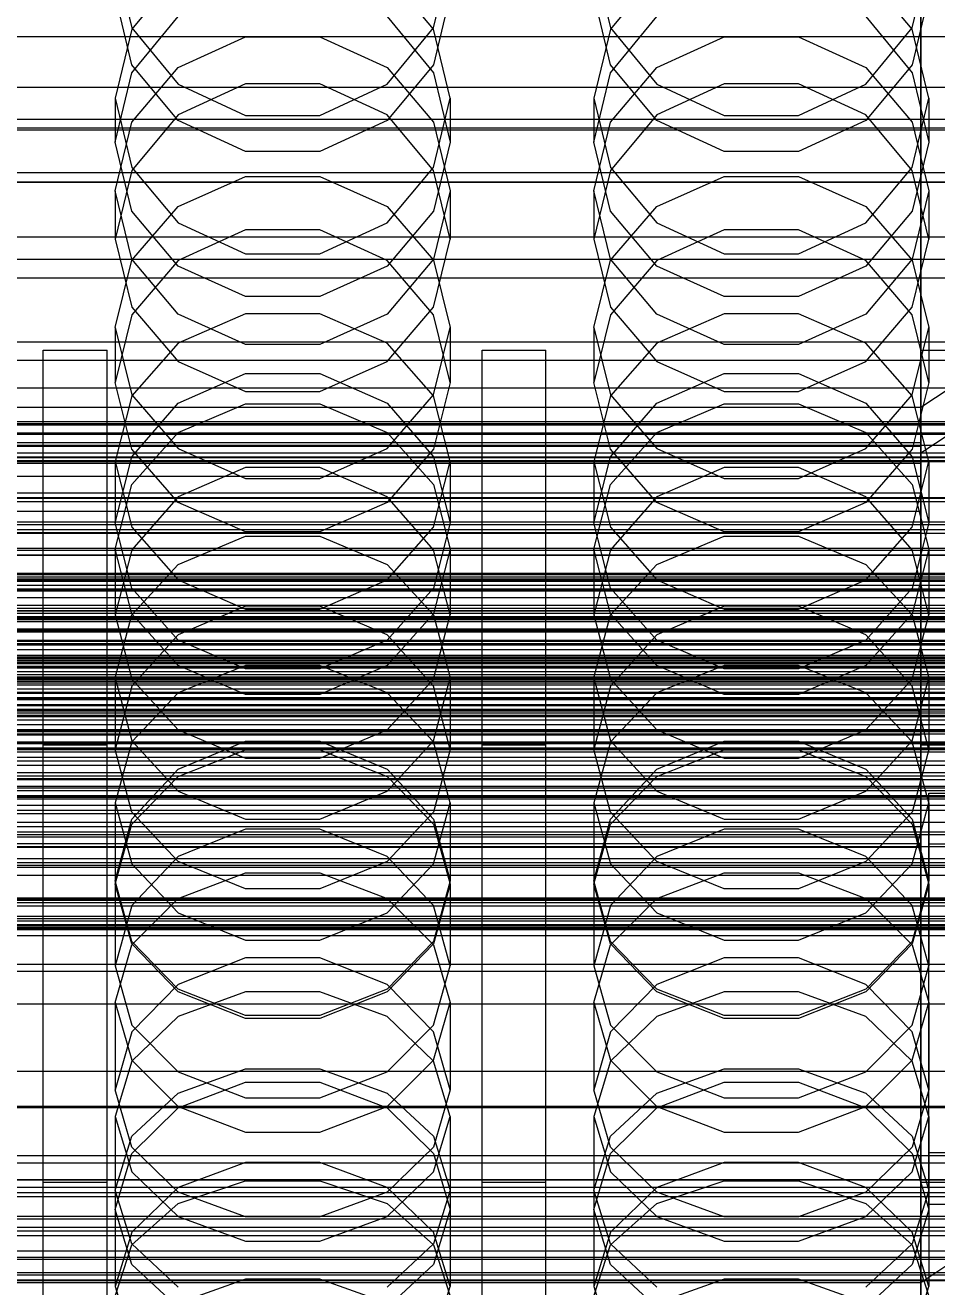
# Model space of a CAD drawing. Header units: millimetres. Extents: x -191664 to 191490, y -197311 to 10263.
# Drawn here: x 17.7 to 132, y -30538.5 to -30380.3 of the extents above; entities that cross this region are included whole.
import ezdxf

# ---------------------------------------------------------------- set-up
doc = ezdxf.new("R2010")
doc.units = ezdxf.units.MM
for name, color, linetype, lineweight in [('COTAS_USUARIO', 1, 'Continuous', 0), ('frontal_briquetadora', 7, 'Continuous', 0), ('frontal_C01', 7, 'Continuous', 0), ('frontal_C02', 7, 'Continuous', 0), ('frontal_C03', 7, 'Continuous', 0), ('frontal_mezcladora', 7, 'Continuous', 0), ('frontal_secador', 7, 'Continuous', 0), ('frontal_tolva', 7, 'Continuous', 0), ('frontal_tolva-C01', 7, 'Continuous', 0)]:
    doc.layers.add(name, color=color, linetype=linetype, lineweight=lineweight)
doc.dimstyles.new('PLANTA_100', dxfattribs={"dimtxt": 250, "dimasz": 150, "dimexe": 150, "dimexo": 80, "dimgap": 100, "dimtad": 1, "dimtih": 1, "dimtoh": 1, "dimdec": 1, "dimdsep": 46, "dimcen": 0.09, "dimclrd": 1, "dimclre": 1, "dimclrt": 1, "dimadec": 0, "dimazin": 0, "dimtfac": 1, "dimtdec": 4, "dimtofl": 0, "dimtmove": 0, "dimatfit": 3, "dimfxl": 1, "dimtolj": 1, "dimtzin": 0, "dimarcsym": 0})

# ---------------------------------------------------------------- blocks, each defined once
blk = doc.blocks.new('*D104')
at = {"layer": 'COTAS_USUARIO', "color": 1, "lineweight": -2, "transparency": 16777216}
for p, q in [((1220, -30125), (1220, -29975)), ((100, -30275), (1370, -30275)), ((100, -30730), (1370, -30730)), ((1220, -30880), (1220, -31030))]:
    blk.add_line(p, q, dxfattribs=at)
at = {"layer": 'COTAS_USUARIO', "color": 1, "transparency": 16777216}
for points in [[(1195, -30125), (1245, -30125), (1220, -30275)], [(1195, -30880), (1245, -30880), (1220, -30730)]]:
    blk.add_solid(points, dxfattribs=at)
at = {"layer": 'Defpoints', "color": 0, "transparency": 16777216}
for p in [(20, -30275), (20, -30730), (1220, -30730)]:
    blk.add_point(p, dxfattribs=at)
blk = doc.blocks.new('*D105')
at = {"layer": 'COTAS_USUARIO', "color": 1, "lineweight": -2, "transparency": 16777216}
for p, q in [((1220, -30535), (1220, -30385)), ((100, -30685), (1370, -30685)), ((100, -30730), (1370, -30730)), ((1220, -30880), (1220, -31030))]:
    blk.add_line(p, q, dxfattribs=at)
at = {"layer": 'COTAS_USUARIO', "color": 1, "transparency": 16777216}
for points in [[(1195, -30535), (1245, -30535), (1220, -30685)], [(1195, -30880), (1245, -30880), (1220, -30730)]]:
    blk.add_solid(points, dxfattribs=at)
at = {"layer": 'Defpoints', "color": 0, "transparency": 16777216}
for p in [(20, -30685), (20, -30730), (1220, -30730)]:
    blk.add_point(p, dxfattribs=at)
blk = doc.blocks.new('*D112')
at = {"layer": 'COTAS_USUARIO', "color": 1, "lineweight": -2, "transparency": 16777216}
for p, q in [((1220, -30517.25), (1220, -30367.25)), ((100, -30667.25), (1370, -30667.25)), ((100, -30730), (1370, -30730)), ((1220, -30880), (1220, -31030))]:
    blk.add_line(p, q, dxfattribs=at)
at = {"layer": 'COTAS_USUARIO', "color": 1, "transparency": 16777216}
for points in [[(1195, -30517.25), (1245, -30517.25), (1220, -30667.25)], [(1195, -30880), (1245, -30880), (1220, -30730)]]:
    blk.add_solid(points, dxfattribs=at)
at = {"layer": 'Defpoints', "color": 0, "transparency": 16777216}
for p in [(20, -30667.25), (20, -30730), (1220, -30730)]:
    blk.add_point(p, dxfattribs=at)
blk = doc.blocks.new('*D113')
at = {"layer": 'COTAS_USUARIO', "color": 1, "lineweight": -2, "transparency": 16777216}
for p, q in [((1220, -30517.25), (1220, -30367.25)), ((100, -30667.25), (1370, -30667.25)), ((100, -30730), (1370, -30730)), ((1220, -30880), (1220, -31030))]:
    blk.add_line(p, q, dxfattribs=at)
at = {"layer": 'COTAS_USUARIO', "color": 1, "transparency": 16777216}
for points in [[(1195, -30517.25), (1245, -30517.25), (1220, -30667.25)], [(1195, -30880), (1245, -30880), (1220, -30730)]]:
    blk.add_solid(points, dxfattribs=at)
at = {"layer": 'Defpoints', "color": 0, "transparency": 16777216}
for p in [(20, -30667.25), (20, -30730), (1220, -30730)]:
    blk.add_point(p, dxfattribs=at)
blk = doc.blocks.new('*D119')
at = {"layer": 'COTAS_USUARIO', "color": 1, "lineweight": -2, "transparency": 16777216}
for p, q in [((1200, -29840), (1200, -29690)), ((80, -29990), (1350, -29990)), ((80, -30270), (1350, -30270)), ((1200, -30420), (1200, -30570))]:
    blk.add_line(p, q, dxfattribs=at)
at = {"layer": 'COTAS_USUARIO', "color": 1, "transparency": 16777216}
for points in [[(1175, -29840), (1225, -29840), (1200, -29990)], [(1175, -30420), (1225, -30420), (1200, -30270)]]:
    blk.add_solid(points, dxfattribs=at)
at = {"layer": 'Defpoints', "color": 0, "transparency": 16777216}
for p in [(0, -29990), (0, -30270), (1200, -30270)]:
    blk.add_point(p, dxfattribs=at)
blk = doc.blocks.new('*D120')
at = {"layer": 'COTAS_USUARIO', "color": 1, "lineweight": -2, "transparency": 16777216}
for p, q in [((1200, -30120), (1200, -29970)), ((80, -30270), (1350, -30270)), ((80, -30550), (1350, -30550)), ((1200, -30700), (1200, -30850))]:
    blk.add_line(p, q, dxfattribs=at)
at = {"layer": 'COTAS_USUARIO', "color": 1, "transparency": 16777216}
for points in [[(1175, -30120), (1225, -30120), (1200, -30270)], [(1175, -30700), (1225, -30700), (1200, -30550)]]:
    blk.add_solid(points, dxfattribs=at)
at = {"layer": 'Defpoints', "color": 0, "transparency": 16777216}
for p in [(0, -30270), (0, -30550), (1200, -30550)]:
    blk.add_point(p, dxfattribs=at)

msp = doc.modelspace()

# ---------------------------------------------------------------- linework, layer by layer
at = {"layer": 'frontal_briquetadora', "color": 9, "true_color": 0xb9c3c2}
for p, q in [((29, -30371.86), (31.08, -30380.66)), ((68.92, -30380.66), (71, -30371.86)), ((89, -30371.86), (91.08, -30380.66)), ((128.92, -30380.66), (131, -30371.86)), ((36.91, -30373.85), (31.08, -30380.81)), ((68.92, -30380.81), (63.09, -30373.85)), ((96.91, -30373.85), (91.08, -30380.81)), ((128.92, -30380.81), (123.09, -30373.85)), ((31.08, -30385.3), (29, -30376.52)), ((71, -30376.52), (68.92, -30385.3)), ((91.08, -30385.3), (89, -30376.52)), ((131, -30376.52), (128.92, -30385.3)), ((31.08, -30386.28), (36.91, -30379.25)), ((63.09, -30379.25), (68.92, -30386.28)), ((91.08, -30386.28), (96.91, -30379.25)), ((123.09, -30379.25), (128.92, -30386.28)), ((31.08, -30380.81), (29, -30389.48)), ((31.08, -30380.66), (36.91, -30387.72)), ((36.91, -30385.62), (45.33, -30381.8)), ((45.33, -30381.8), (54.67, -30381.8)), ((54.67, -30381.8), (63.09, -30385.62)), ((63.09, -30387.72), (68.92, -30380.66)), ((71, -30389.48), (68.92, -30380.81)), ((91.08, -30380.81), (89, -30389.48)), ((91.08, -30380.66), (96.91, -30387.72)), ((96.91, -30385.62), (105.33, -30381.8)), ((105.33, -30381.8), (114.67, -30381.8)), ((114.67, -30381.8), (123.09, -30385.62)), ((123.09, -30387.72), (128.92, -30380.66)), ((131, -30389.48), (128.92, -30380.81)), ((36.91, -30392.29), (31.08, -30385.3)), ((68.92, -30385.3), (63.09, -30392.29)), ((96.91, -30392.29), (91.08, -30385.3)), ((128.92, -30385.3), (123.09, -30392.29)), ((29, -30394.99), (31.08, -30386.28)), ((31.08, -30392.5), (36.91, -30385.62)), ((63.09, -30385.62), (68.92, -30392.5)), ((68.92, -30386.28), (71, -30394.99)), ((89, -30394.99), (91.08, -30386.28)), ((91.08, -30392.5), (96.91, -30385.62)), ((123.09, -30385.62), (128.92, -30392.5)), ((128.92, -30386.28), (131, -30394.99)), ((45.33, -30387.69), (36.91, -30391.57)), ((36.91, -30387.72), (45.33, -30391.64)), ((54.67, -30387.69), (45.33, -30387.69)), ((63.09, -30391.57), (54.67, -30387.69)), ((54.67, -30391.64), (63.09, -30387.72)), ((105.33, -30387.69), (96.91, -30391.57)), ((96.91, -30387.72), (105.33, -30391.64)), ((114.67, -30387.69), (105.33, -30387.69)), ((123.09, -30391.57), (114.67, -30387.69)), ((114.67, -30391.64), (123.09, -30387.72)), ((29, -30389.48), (29, -30394.99)), ((29, -30389.48), (31.08, -30398.16)), ((68.92, -30398.16), (71, -30389.48)), ((71, -30389.48), (71, -30394.99)), ((89, -30389.48), (89, -30394.99)), ((89, -30389.48), (91.08, -30398.16)), ((128.92, -30398.16), (131, -30389.48)), ((131, -30389.48), (131, -30394.99)), ((36.91, -30391.57), (31.08, -30398.53)), ((45.33, -30391.64), (54.67, -30391.64)), ((68.92, -30398.53), (63.09, -30391.57)), ((96.91, -30391.57), (91.08, -30398.53)), ((105.33, -30391.64), (114.67, -30391.64)), ((128.92, -30398.53), (123.09, -30391.57)), ((29, -30401.08), (31.08, -30392.5)), ((45.33, -30396.16), (36.91, -30392.29)), ((63.09, -30392.29), (54.67, -30396.16)), ((68.92, -30392.5), (71, -30401.08)), ((89, -30401.08), (91.08, -30392.5)), ((105.33, -30396.16), (96.91, -30392.29)), ((123.09, -30392.29), (114.67, -30396.16)), ((128.92, -30392.5), (131, -30401.08)), ((31.08, -30403.63), (29, -30394.99)), ((54.67, -30396.16), (45.33, -30396.16)), ((71, -30394.99), (68.92, -30403.63)), ((91.08, -30403.63), (89, -30394.99)), ((114.67, -30396.16), (105.33, -30396.16)), ((131, -30394.99), (128.92, -30403.63)), ((31.08, -30398.53), (29, -30407.15)), ((31.08, -30398.16), (36.91, -30405.12)), ((36.91, -30403.05), (45.33, -30399.3)), ((45.33, -30399.3), (54.67, -30399.3)), ((54.67, -30399.3), (63.09, -30403.05)), ((63.09, -30405.12), (68.92, -30398.16)), ((71, -30407.15), (68.92, -30398.53)), ((91.08, -30398.53), (89, -30407.15)), ((91.08, -30398.16), (96.91, -30405.12)), ((96.91, -30403.05), (105.33, -30399.3)), ((105.33, -30399.3), (114.67, -30399.3)), ((114.67, -30399.3), (123.09, -30403.05)), ((123.09, -30405.12), (128.92, -30398.16)), ((131, -30407.15), (128.92, -30398.53)), ((29, -30401.08), (29, -30407.15)), ((31.08, -30409.66), (29, -30401.08)), ((71, -30401.08), (68.92, -30409.66)), ((71, -30401.08), (71, -30407.15)), ((89, -30401.08), (89, -30407.15)), ((91.08, -30409.66), (89, -30401.08)), ((131, -30401.08), (128.92, -30409.66)), ((131, -30401.08), (131, -30407.15)), ((31.08, -30409.8), (36.91, -30403.05)), ((36.91, -30410.52), (31.08, -30403.63)), ((63.09, -30403.05), (68.92, -30409.8)), ((68.92, -30403.63), (63.09, -30410.52)), ((91.08, -30409.8), (96.91, -30403.05)), ((96.91, -30410.52), (91.08, -30403.63)), ((123.09, -30403.05), (128.92, -30409.8)), ((128.92, -30403.63), (123.09, -30410.52)), ((36.91, -30405.12), (45.33, -30408.98)), ((54.67, -30408.98), (63.09, -30405.12)), ((96.91, -30405.12), (105.33, -30408.98)), ((114.67, -30408.98), (123.09, -30405.12)), ((29, -30407.15), (31.08, -30415.69)), ((45.33, -30405.99), (36.91, -30409.81)), ((54.67, -30405.99), (45.33, -30405.99)), ((63.09, -30409.81), (54.67, -30405.99)), ((68.92, -30415.69), (71, -30407.15)), ((89, -30407.15), (91.08, -30415.69)), ((105.33, -30405.99), (96.91, -30409.81)), ((114.67, -30405.99), (105.33, -30405.99)), ((123.09, -30409.81), (114.67, -30405.99)), ((128.92, -30415.69), (131, -30407.15)), ((45.33, -30408.98), (54.67, -30408.98)), ((105.33, -30408.98), (114.67, -30408.98)), ((29, -30418.22), (31.08, -30409.8)), ((36.91, -30416.54), (31.08, -30409.66)), ((36.91, -30409.81), (31.08, -30416.65)), ((45.33, -30414.32), (36.91, -30410.52)), ((63.09, -30410.52), (54.67, -30414.32)), ((68.92, -30409.66), (63.09, -30416.54)), ((68.92, -30416.65), (63.09, -30409.81)), ((68.92, -30409.8), (71, -30418.22)), ((89, -30418.22), (91.08, -30409.8)), ((96.91, -30416.54), (91.08, -30409.66)), ((96.91, -30409.81), (91.08, -30416.65)), ((105.33, -30414.32), (96.91, -30410.52)), ((123.09, -30410.52), (114.67, -30414.32)), ((128.92, -30409.66), (123.09, -30416.54)), ((128.92, -30416.65), (123.09, -30409.81)), ((128.92, -30409.8), (131, -30418.22)), ((54.67, -30414.32), (45.33, -30414.32)), ((114.67, -30414.32), (105.33, -30414.32)), ((31.08, -30416.65), (29, -30425.11)), ((31.08, -30415.69), (36.91, -30422.49)), ((45.33, -30416.5), (36.91, -30420.17)), ((45.33, -30420.36), (36.91, -30416.54)), ((54.67, -30416.5), (45.33, -30416.5)), ((63.09, -30420.17), (54.67, -30416.5)), ((63.09, -30416.54), (54.67, -30420.36)), ((63.09, -30422.49), (68.92, -30415.69)), ((71, -30425.11), (68.92, -30416.65)), ((91.08, -30416.65), (89, -30425.11)), ((91.08, -30415.69), (96.91, -30422.49)), ((105.33, -30416.5), (96.91, -30420.17)), ((105.33, -30420.36), (96.91, -30416.54)), ((114.67, -30416.5), (105.33, -30416.5)), ((123.09, -30420.17), (114.67, -30416.5)), ((123.09, -30416.54), (114.67, -30420.36)), ((123.09, -30422.49), (128.92, -30415.69)), ((131, -30425.11), (128.92, -30416.65)), ((29, -30418.22), (29, -30425.11)), ((29, -30418.22), (31.08, -30426.64)), ((68.92, -30426.64), (71, -30418.22)), ((71, -30418.22), (71, -30425.11)), ((89, -30418.22), (89, -30425.11)), ((89, -30418.22), (91.08, -30426.64)), ((128.92, -30426.64), (131, -30418.22)), ((131, -30418.22), (131, -30425.11)), ((36.91, -30420.17), (31.08, -30426.78)), ((68.92, -30426.78), (63.09, -30420.17)), ((96.91, -30420.17), (91.08, -30426.78)), ((128.92, -30426.78), (123.09, -30420.17)), ((54.67, -30420.36), (45.33, -30420.36)), ((114.67, -30420.36), (105.33, -30420.36)), ((36.91, -30422.49), (45.33, -30426.24)), ((54.67, -30426.24), (63.09, -30422.49)), ((96.91, -30422.49), (105.33, -30426.24)), ((114.67, -30426.24), (123.09, -30422.49)), ((36.91, -30427.72), (45.33, -30423.97)), ((45.33, -30423.97), (54.67, -30423.97)), ((54.67, -30423.97), (63.09, -30427.72)), ((96.91, -30427.72), (105.33, -30423.97)), ((105.33, -30423.97), (114.67, -30423.97)), ((114.67, -30423.97), (123.09, -30427.72)), ((31.08, -30433.49), (29, -30425.11)), ((45.33, -30426.24), (54.67, -30426.24)), ((71, -30425.11), (68.92, -30433.49)), ((91.08, -30433.49), (89, -30425.11)), ((105.33, -30426.24), (114.67, -30426.24)), ((131, -30425.11), (128.92, -30433.49)), ((31.08, -30426.78), (29, -30435.01)), ((31.08, -30426.64), (36.91, -30433.39)), ((31.08, -30434.43), (36.91, -30427.72)), ((36.91, -30431.39), (45.33, -30427.78)), ((45.33, -30427.78), (54.67, -30427.78)), ((54.67, -30427.78), (63.09, -30431.39)), ((63.09, -30433.39), (68.92, -30426.64)), ((63.09, -30427.72), (68.92, -30434.43)), ((71, -30435.01), (68.92, -30426.78)), ((91.08, -30426.78), (89, -30435.01)), ((91.08, -30426.64), (96.91, -30433.39)), ((91.08, -30434.43), (96.91, -30427.72)), ((96.91, -30431.39), (105.33, -30427.78)), ((105.33, -30427.78), (114.67, -30427.78)), ((114.67, -30427.78), (123.09, -30431.39)), ((123.09, -30433.39), (128.92, -30426.64)), ((123.09, -30427.72), (128.92, -30434.43)), ((131, -30435.01), (128.92, -30426.78)), ((31.08, -30437.89), (36.91, -30431.39)), ((63.09, -30431.39), (68.92, -30437.89)), ((91.08, -30437.89), (96.91, -30431.39)), ((123.09, -30431.39), (128.92, -30437.89)), ((36.91, -30440.14), (31.08, -30433.49)), ((36.91, -30433.39), (45.33, -30437.13)), ((54.67, -30437.13), (63.09, -30433.39)), ((68.92, -30433.49), (63.09, -30440.14)), ((96.91, -30440.14), (91.08, -30433.49)), ((96.91, -30433.39), (105.33, -30437.13)), ((114.67, -30437.13), (123.09, -30433.39)), ((128.92, -30433.49), (123.09, -30440.14)), ((29, -30442.71), (31.08, -30434.43)), ((29, -30435.01), (29, -30442.71)), ((29, -30435.01), (31.08, -30443.25)), ((45.33, -30435.76), (36.91, -30439.46)), ((54.67, -30435.76), (45.33, -30435.76)), ((63.09, -30439.46), (54.67, -30435.76)), ((68.92, -30434.43), (71, -30442.71)), ((68.92, -30443.25), (71, -30435.01)), ((71, -30435.01), (71, -30442.71)), ((89, -30442.71), (91.08, -30434.43)), ((89, -30435.01), (89, -30442.71)), ((89, -30435.01), (91.08, -30443.25)), ((105.33, -30435.76), (96.91, -30439.46)), ((114.67, -30435.76), (105.33, -30435.76)), ((123.09, -30439.46), (114.67, -30435.76)), ((128.92, -30434.43), (131, -30442.71)), ((128.92, -30443.25), (131, -30435.01)), ((131, -30435.01), (131, -30442.71)), ((45.33, -30437.13), (54.67, -30437.13)), ((105.33, -30437.13), (114.67, -30437.13)), ((29, -30446), (31.08, -30437.89)), ((68.92, -30437.89), (71, -30446)), ((89, -30446), (91.08, -30437.89)), ((128.92, -30437.89), (131, -30446)), ((36.91, -30439.46), (31.08, -30446.07)), ((45.33, -30443.82), (36.91, -30440.14)), ((63.09, -30440.14), (54.67, -30443.82)), ((68.92, -30446.07), (63.09, -30439.46)), ((96.91, -30439.46), (91.08, -30446.07)), ((105.33, -30443.82), (96.91, -30440.14)), ((123.09, -30440.14), (114.67, -30443.82)), ((128.92, -30446.07), (123.09, -30439.46)), ((31.08, -30450.9), (29, -30442.71)), ((31.08, -30443.25), (36.91, -30449.85)), ((54.67, -30443.82), (45.33, -30443.82)), ((63.09, -30449.85), (68.92, -30443.25)), ((71, -30442.71), (68.92, -30450.9)), ((91.08, -30450.9), (89, -30442.71)), ((91.08, -30443.25), (96.91, -30449.85)), ((114.67, -30443.82), (105.33, -30443.82)), ((123.09, -30449.85), (128.92, -30443.25)), ((131, -30442.71), (128.92, -30450.9)), ((36.91, -30447.91), (45.33, -30444.39)), ((45.33, -30444.39), (54.67, -30444.39)), ((54.67, -30444.39), (63.09, -30447.91)), ((96.91, -30447.91), (105.33, -30444.39)), ((105.33, -30444.39), (114.67, -30444.39)), ((114.67, -30444.39), (123.09, -30447.91)), ((29, -30446), (29, -30454.22)), ((31.08, -30454.1), (29, -30446)), ((31.08, -30446.07), (29, -30454.22)), ((71, -30446), (68.92, -30454.1)), ((71, -30454.22), (68.92, -30446.07)), ((71, -30446), (71, -30454.22)), ((89, -30446), (89, -30454.22)), ((91.08, -30454.1), (89, -30446)), ((91.08, -30446.07), (89, -30454.22)), ((131, -30446), (128.92, -30454.1)), ((131, -30454.22), (128.92, -30446.07)), ((131, -30446), (131, -30454.22)), ((31.08, -30454.23), (36.91, -30447.91)), ((63.09, -30447.91), (68.92, -30454.23)), ((91.08, -30454.23), (96.91, -30447.91)), ((123.09, -30447.91), (128.92, -30454.23)), ((36.91, -30449.85), (45.33, -30453.52)), ((54.67, -30453.52), (63.09, -30449.85)), ((96.91, -30449.85), (105.33, -30453.52)), ((114.67, -30453.52), (123.09, -30449.85)), ((36.91, -30457.4), (31.08, -30450.9)), ((68.92, -30450.9), (63.09, -30457.4)), ((96.91, -30457.4), (91.08, -30450.9)), ((128.92, -30450.9), (123.09, -30457.4)), ((45.33, -30453.13), (36.91, -30456.73)), ((54.67, -30453.13), (45.33, -30453.13)), ((63.09, -30456.73), (54.67, -30453.13)), ((105.33, -30453.13), (96.91, -30456.73)), ((114.67, -30453.13), (105.33, -30453.13)), ((123.09, -30456.73), (114.67, -30453.13)), ((29, -30454.22), (31.08, -30462.28)), ((29, -30462.12), (31.08, -30454.23)), ((36.91, -30460.6), (31.08, -30454.1)), ((45.33, -30453.52), (54.67, -30453.52)), ((68.92, -30454.1), (63.09, -30460.6)), ((68.92, -30462.28), (71, -30454.22)), ((68.92, -30454.23), (71, -30462.12)), ((89, -30454.22), (91.08, -30462.28)), ((89, -30462.12), (91.08, -30454.23)), ((96.91, -30460.6), (91.08, -30454.1)), ((105.33, -30453.52), (114.67, -30453.52)), ((128.92, -30454.1), (123.09, -30460.6)), ((128.92, -30462.28), (131, -30454.22)), ((128.92, -30454.23), (131, -30462.12)), ((36.91, -30456.73), (31.08, -30463.18)), ((45.33, -30460.99), (36.91, -30457.4)), ((63.09, -30457.4), (54.67, -30460.99)), ((68.92, -30463.18), (63.09, -30456.73)), ((96.91, -30456.73), (91.08, -30463.18)), ((105.33, -30460.99), (96.91, -30457.4)), ((123.09, -30457.4), (114.67, -30460.99)), ((128.92, -30463.18), (123.09, -30456.73)), ((45.33, -30460.6), (36.91, -30464)), ((45.33, -30464.21), (36.91, -30460.6)), ((54.67, -30460.6), (45.33, -30460.6)), ((54.67, -30460.99), (45.33, -30460.99)), ((63.09, -30464), (54.67, -30460.6)), ((63.09, -30460.6), (54.67, -30464.21)), ((105.33, -30460.6), (96.91, -30464)), ((105.33, -30464.21), (96.91, -30460.6)), ((114.67, -30460.6), (105.33, -30460.6)), ((114.67, -30460.99), (105.33, -30460.99)), ((123.09, -30464), (114.67, -30460.6)), ((123.09, -30460.6), (114.67, -30464.21)), ((29, -30462.12), (29, -30471.12)), ((29, -30462.12), (31.08, -30470.02)), ((31.08, -30462.28), (36.91, -30468.67)), ((63.09, -30468.67), (68.92, -30462.28)), ((68.92, -30470.02), (71, -30462.12)), ((71, -30462.12), (71, -30471.12)), ((89, -30462.12), (89, -30471.12)), ((89, -30462.12), (91.08, -30470.02)), ((91.08, -30462.28), (96.91, -30468.67)), ((123.09, -30468.67), (128.92, -30462.28)), ((128.92, -30470.02), (131, -30462.12)), ((131, -30462.12), (131, -30471.12)), ((31.08, -30463.18), (29, -30471.12)), ((36.91, -30464), (31.08, -30470.15)), ((54.67, -30464.21), (45.33, -30464.21)), ((68.92, -30470.15), (63.09, -30464)), ((71, -30471.12), (68.92, -30463.18)), ((91.08, -30463.18), (89, -30471.12)), ((96.91, -30464), (91.08, -30470.15)), ((114.67, -30464.21), (105.33, -30464.21)), ((128.92, -30470.15), (123.09, -30464)), ((131, -30471.12), (128.92, -30463.18)), ((36.91, -30468.67), (45.33, -30472.19)), ((54.67, -30472.19), (63.09, -30468.67)), ((96.91, -30468.67), (105.33, -30472.19)), ((114.67, -30472.19), (123.09, -30468.67)), ((31.08, -30470.15), (29, -30477.8)), ((31.08, -30470.02), (36.91, -30476.34)), ((36.91, -30473.57), (45.33, -30470.06)), ((45.33, -30470.06), (54.67, -30470.06)), ((54.67, -30470.06), (63.09, -30473.57)), ((63.09, -30476.34), (68.92, -30470.02)), ((71, -30477.8), (68.92, -30470.15)), ((91.08, -30470.15), (89, -30477.8)), ((91.08, -30470.02), (96.91, -30476.34)), ((96.91, -30473.57), (105.33, -30470.06)), ((105.33, -30470.06), (114.67, -30470.06)), ((114.67, -30470.06), (123.09, -30473.57)), ((123.09, -30476.34), (128.92, -30470.02)), ((131, -30477.8), (128.92, -30470.15)), ((31.08, -30478.96), (29, -30471.12)), ((36.91, -30474.49), (45.33, -30471.15)), ((45.33, -30471.15), (54.67, -30471.15)), ((45.33, -30472.19), (54.67, -30472.19)), ((54.67, -30471.15), (63.09, -30474.49)), ((71, -30471.12), (68.92, -30478.96)), ((91.08, -30478.96), (89, -30471.12)), ((96.91, -30474.49), (105.33, -30471.15)), ((105.33, -30471.15), (114.67, -30471.15)), ((105.33, -30472.19), (114.67, -30472.19)), ((114.67, -30471.15), (123.09, -30474.49)), ((131, -30471.12), (128.92, -30478.96)), ((31.08, -30479.84), (36.91, -30473.57)), ((63.09, -30473.57), (68.92, -30479.84)), ((91.08, -30479.84), (96.91, -30473.57)), ((123.09, -30473.57), (128.92, -30479.84)), ((31.08, -30480.49), (36.91, -30474.49)), ((63.09, -30474.49), (68.92, -30480.49)), ((91.08, -30480.49), (96.91, -30474.49)), ((123.09, -30474.49), (128.92, -30480.49)), ((36.91, -30476.34), (45.33, -30479.86)), ((54.67, -30479.86), (63.09, -30476.34)), ((96.91, -30476.34), (105.33, -30479.86)), ((114.67, -30479.86), (123.09, -30476.34)), ((29, -30477.8), (29, -30487.56)), ((29, -30477.8), (31.08, -30485.46)), ((68.92, -30485.46), (71, -30477.8)), ((71, -30477.8), (71, -30487.56)), ((89, -30477.8), (89, -30487.56)), ((89, -30477.8), (91.08, -30485.46)), ((128.92, -30485.46), (131, -30477.8)), ((131, -30477.8), (131, -30487.56)), ((29, -30487.56), (31.08, -30479.84)), ((36.91, -30485.17), (31.08, -30478.96)), ((45.33, -30479.86), (54.67, -30479.86)), ((68.92, -30478.96), (63.09, -30485.17)), ((68.92, -30479.84), (71, -30487.56)), ((89, -30487.56), (91.08, -30479.84)), ((96.91, -30485.17), (91.08, -30478.96)), ((105.33, -30479.86), (114.67, -30479.86)), ((128.92, -30478.96), (123.09, -30485.17)), ((128.92, -30479.84), (131, -30487.56)), ((-160, -30481.43), (200, -30481.43)), ((29, -30487.99), (31.08, -30480.49)), ((45.33, -30481.09), (36.91, -30484.53)), ((54.67, -30481.09), (45.33, -30481.09)), ((63.09, -30484.53), (54.67, -30481.09)), ((68.92, -30480.49), (71, -30487.99)), ((89, -30487.99), (91.08, -30480.49)), ((105.33, -30481.09), (96.91, -30484.53)), ((114.67, -30481.09), (105.33, -30481.09)), ((123.09, -30484.53), (114.67, -30481.09)), ((128.92, -30480.49), (131, -30487.99)), ((36.91, -30484.53), (31.08, -30490.68)), ((68.92, -30490.68), (63.09, -30484.53)), ((96.91, -30484.53), (91.08, -30490.68)), ((128.92, -30490.68), (123.09, -30484.53)), ((-160, -30485.85), (200, -30485.85)), ((31.08, -30485.46), (36.91, -30491.6)), ((45.33, -30488.59), (36.91, -30485.17)), ((36.91, -30489.8), (45.33, -30486.59)), ((45.33, -30486.59), (54.67, -30486.59)), ((63.09, -30485.17), (54.67, -30488.59)), ((54.67, -30486.59), (63.09, -30489.8)), ((63.09, -30491.6), (68.92, -30485.46)), ((91.08, -30485.46), (96.91, -30491.6)), ((105.33, -30488.59), (96.91, -30485.17)), ((96.91, -30489.8), (105.33, -30486.59)), ((105.33, -30486.59), (114.67, -30486.59)), ((123.09, -30485.17), (114.67, -30488.59)), ((114.67, -30486.59), (123.09, -30489.8)), ((123.09, -30491.6), (128.92, -30485.46)), ((31.08, -30495.16), (29, -30487.56)), ((29, -30487.99), (29, -30498.23)), ((31.08, -30495.48), (29, -30487.99)), ((71, -30487.56), (68.92, -30495.16)), ((71, -30487.99), (68.92, -30495.48)), ((71, -30487.99), (71, -30498.23)), ((91.08, -30495.16), (89, -30487.56)), ((89, -30487.99), (89, -30498.23)), ((91.08, -30495.48), (89, -30487.99)), ((131, -30487.56), (128.92, -30495.16)), ((131, -30487.99), (128.92, -30495.48)), ((131, -30487.99), (131, -30498.23)), ((54.67, -30488.59), (45.33, -30488.59)), ((114.67, -30488.59), (105.33, -30488.59)), ((-160, -30489.99), (200, -30489.99)), ((31.08, -30490.68), (29, -30498.23)), ((31.08, -30495.6), (36.91, -30489.8)), ((63.09, -30489.8), (68.92, -30495.6)), ((71, -30498.23), (68.92, -30490.68)), ((91.08, -30490.68), (89, -30498.23)), ((91.08, -30495.6), (96.91, -30489.8)), ((123.09, -30489.8), (128.92, -30495.6)), ((131, -30498.23), (128.92, -30490.68)), ((36.91, -30491.6), (45.33, -30495.01)), ((54.67, -30495.01), (63.09, -30491.6)), ((96.91, -30491.6), (105.33, -30495.01)), ((114.67, -30495.01), (123.09, -30491.6)), ((-160, -30493.61), (200, -30493.61)), ((29, -30502.83), (31.08, -30495.6)), ((36.91, -30501.17), (31.08, -30495.16)), ((36.91, -30501.49), (31.08, -30495.48)), ((45.33, -30495.01), (54.67, -30495.01)), ((68.92, -30495.16), (63.09, -30501.17)), ((68.92, -30495.48), (63.09, -30501.49)), ((68.92, -30495.6), (71, -30502.83)), ((89, -30502.83), (91.08, -30495.6)), ((96.91, -30501.17), (91.08, -30495.16)), ((96.91, -30501.49), (91.08, -30495.48)), ((105.33, -30495.01), (114.67, -30495.01)), ((128.92, -30495.16), (123.09, -30501.17)), ((128.92, -30495.48), (123.09, -30501.49)), ((128.92, -30495.6), (131, -30502.83)), ((45.33, -30497.22), (36.91, -30500.55)), ((54.67, -30497.22), (45.33, -30497.22)), ((63.09, -30500.55), (54.67, -30497.22)), ((105.33, -30497.22), (96.91, -30500.55)), ((114.67, -30497.22), (105.33, -30497.22)), ((123.09, -30500.55), (114.67, -30497.22)), ((-160, -30498.03), (200, -30498.03)), ((29, -30498.23), (31.08, -30505.66)), ((68.92, -30505.66), (71, -30498.23)), ((89, -30498.23), (91.08, -30505.66)), ((128.92, -30505.66), (131, -30498.23)), ((36.91, -30500.55), (31.08, -30506.49)), ((68.92, -30506.49), (63.09, -30500.55)), ((96.91, -30500.55), (91.08, -30506.49)), ((128.92, -30506.49), (123.09, -30500.55)), ((45.33, -30504.47), (36.91, -30501.17)), ((45.33, -30504.82), (36.91, -30501.49)), ((45.33, -30501.51), (36.91, -30504.6)), ((54.67, -30501.51), (45.33, -30501.51)), ((63.09, -30501.17), (54.67, -30504.47)), ((63.09, -30501.49), (54.67, -30504.82)), ((63.09, -30504.6), (54.67, -30501.51)), ((105.33, -30504.47), (96.91, -30501.17)), ((105.33, -30504.82), (96.91, -30501.49)), ((105.33, -30501.51), (96.91, -30504.6)), ((114.67, -30501.51), (105.33, -30501.51)), ((123.09, -30501.17), (114.67, -30504.47)), ((123.09, -30501.49), (114.67, -30504.82)), ((123.09, -30504.6), (114.67, -30501.51)), ((29, -30502.83), (29, -30513.79)), ((29, -30502.83), (31.08, -30510.06)), ((68.92, -30510.06), (71, -30502.83)), ((71, -30502.83), (71, -30513.79)), ((89, -30502.83), (89, -30513.79)), ((89, -30502.83), (91.08, -30510.06)), ((128.92, -30510.06), (131, -30502.83)), ((131, -30502.83), (131, -30513.79)), ((36.91, -30504.6), (31.08, -30510.18)), ((54.67, -30504.47), (45.33, -30504.47)), ((54.67, -30504.82), (45.33, -30504.82)), ((68.92, -30510.18), (63.09, -30504.6)), ((96.91, -30504.6), (91.08, -30510.18)), ((114.67, -30504.47), (105.33, -30504.47)), ((114.67, -30504.82), (105.33, -30504.82)), ((128.92, -30510.18), (123.09, -30504.6)), ((31.08, -30506.49), (29, -30513.79)), ((31.08, -30505.66), (36.91, -30511.53)), ((63.09, -30511.53), (68.92, -30505.66)), ((71, -30513.79), (68.92, -30506.49)), ((91.08, -30506.49), (89, -30513.79)), ((91.08, -30505.66), (96.91, -30511.53)), ((123.09, -30511.53), (128.92, -30505.66)), ((131, -30513.79), (128.92, -30506.49)), ((31.08, -30510.18), (29, -30517.12)), ((31.08, -30510.06), (36.91, -30515.85)), ((63.09, -30515.85), (68.92, -30510.06)), ((71, -30517.12), (68.92, -30510.18)), ((91.08, -30510.18), (89, -30517.12)), ((91.08, -30510.06), (96.91, -30515.85)), ((123.09, -30515.85), (128.92, -30510.06)), ((131, -30517.12), (128.92, -30510.18)), ((36.91, -30514.17), (45.33, -30511.16)), ((36.91, -30511.53), (45.33, -30514.76)), ((45.33, -30511.16), (54.67, -30511.16)), ((54.67, -30511.16), (63.09, -30514.17)), ((54.67, -30514.76), (63.09, -30511.53)), ((96.91, -30514.17), (105.33, -30511.16)), ((96.91, -30511.53), (105.33, -30514.76)), ((105.33, -30511.16), (114.67, -30511.16)), ((114.67, -30511.16), (123.09, -30514.17)), ((114.67, -30514.76), (123.09, -30511.53)), ((36.91, -30516.03), (45.33, -30512.81)), ((45.33, -30512.81), (54.67, -30512.81)), ((54.67, -30512.81), (63.09, -30516.03)), ((96.91, -30516.03), (105.33, -30512.81)), ((105.33, -30512.81), (114.67, -30512.81)), ((114.67, -30512.81), (123.09, -30516.03)), ((31.08, -30520.95), (29, -30513.79)), ((31.08, -30519.58), (36.91, -30514.17)), ((45.33, -30514.76), (54.67, -30514.76)), ((63.09, -30514.17), (68.92, -30519.58)), ((71, -30513.79), (68.92, -30520.95)), ((91.08, -30520.95), (89, -30513.79)), ((91.08, -30519.58), (96.91, -30514.17)), ((105.33, -30514.76), (114.67, -30514.76)), ((123.09, -30514.17), (128.92, -30519.58)), ((131, -30513.79), (128.92, -30520.95)), ((31.08, -30521.75), (36.91, -30516.03)), ((36.91, -30515.85), (45.33, -30519.07)), ((54.67, -30519.07), (63.09, -30515.85)), ((63.09, -30516.03), (68.92, -30521.75)), ((91.08, -30521.75), (96.91, -30516.03)), ((96.91, -30515.85), (105.33, -30519.07)), ((114.67, -30519.07), (123.09, -30515.85)), ((123.09, -30516.03), (128.92, -30521.75)), ((29, -30517.12), (29, -30528.77)), ((29, -30517.12), (31.08, -30524.07)), ((68.92, -30524.07), (71, -30517.12)), ((71, -30517.12), (71, -30528.77)), ((89, -30517.12), (89, -30528.77)), ((89, -30517.12), (91.08, -30524.07)), ((128.92, -30524.07), (131, -30517.12)), ((131, -30517.12), (131, -30528.77)), ((29, -30526.33), (31.08, -30519.58)), ((45.33, -30519.07), (54.67, -30519.07)), ((68.92, -30519.58), (71, -30526.33)), ((89, -30526.33), (91.08, -30519.58)), ((105.33, -30519.07), (114.67, -30519.07)), ((128.92, -30519.58), (131, -30526.33)), ((36.91, -30526.6), (31.08, -30520.95)), ((68.92, -30520.95), (63.09, -30526.6)), ((96.91, -30526.6), (91.08, -30520.95)), ((128.92, -30520.95), (123.09, -30526.6)), ((29, -30528.77), (31.08, -30521.75)), ((45.33, -30522.89), (36.91, -30526.02)), ((54.67, -30522.89), (45.33, -30522.89)), ((63.09, -30526.02), (54.67, -30522.89)), ((68.92, -30521.75), (71, -30528.77)), ((89, -30528.77), (91.08, -30521.75)), ((105.33, -30522.89), (96.91, -30526.02)), ((114.67, -30522.89), (105.33, -30522.89)), ((123.09, -30526.02), (114.67, -30522.89)), ((128.92, -30521.75), (131, -30528.77)), ((31.08, -30524.07), (36.91, -30529.64)), ((63.09, -30529.64), (68.92, -30524.07)), ((91.08, -30524.07), (96.91, -30529.64)), ((123.09, -30529.64), (128.92, -30524.07)), ((36.91, -30526.02), (31.08, -30531.6)), ((36.91, -30528.03), (45.33, -30525.16)), ((45.33, -30525.16), (54.67, -30525.16)), ((54.67, -30525.16), (63.09, -30528.03)), ((68.92, -30531.6), (63.09, -30526.02)), ((96.91, -30526.02), (91.08, -30531.6)), ((96.91, -30528.03), (105.33, -30525.16)), ((105.33, -30525.16), (114.67, -30525.16)), ((114.67, -30525.16), (123.09, -30528.03)), ((128.92, -30531.6), (123.09, -30526.02)), ((29, -30526.33), (29, -30538.42)), ((31.08, -30533.08), (29, -30526.33)), ((45.33, -30529.7), (36.91, -30526.6)), ((63.09, -30526.6), (54.67, -30529.7)), ((71, -30526.33), (68.92, -30533.08)), ((71, -30526.33), (71, -30538.42)), ((89, -30526.33), (89, -30538.42)), ((91.08, -30533.08), (89, -30526.33)), ((105.33, -30529.7), (96.91, -30526.6)), ((123.09, -30526.6), (114.67, -30529.7)), ((131, -30526.33), (128.92, -30533.08)), ((131, -30526.33), (131, -30538.42)), ((31.08, -30535.65), (29, -30528.77)), ((31.08, -30533.19), (36.91, -30528.03)), ((63.09, -30528.03), (68.92, -30533.19)), ((71, -30528.77), (68.92, -30535.65)), ((91.08, -30535.65), (89, -30528.77)), ((91.08, -30533.19), (96.91, -30528.03)), ((123.09, -30528.03), (128.92, -30533.19)), ((131, -30528.77), (128.92, -30535.65)), ((195, -30530), (-195, -30530)), ((36.91, -30529.64), (45.33, -30532.73)), ((54.67, -30529.7), (45.33, -30529.7)), ((54.67, -30532.73), (63.09, -30529.64)), ((96.91, -30529.64), (105.33, -30532.73)), ((114.67, -30529.7), (105.33, -30529.7)), ((114.67, -30532.73), (123.09, -30529.64)), ((31.08, -30531.6), (29, -30538.42)), ((71, -30538.42), (68.92, -30531.6)), ((91.08, -30531.6), (89, -30538.42)), ((131, -30538.42), (128.92, -30531.6)), ((29, -30539.63), (31.08, -30533.19)), ((36.91, -30538.5), (31.08, -30533.08)), ((45.33, -30532.73), (54.67, -30532.73)), ((68.92, -30533.08), (63.09, -30538.5)), ((68.92, -30533.19), (71, -30539.63)), ((89, -30539.63), (91.08, -30533.19)), ((96.91, -30538.5), (91.08, -30533.08)), ((105.33, -30532.73), (114.67, -30532.73)), ((128.92, -30533.08), (123.09, -30538.5)), ((128.92, -30533.19), (131, -30539.63)), ((195, -30537), (-195, -30537)), ((36.91, -30541.07), (31.08, -30535.65)), ((68.92, -30535.65), (63.09, -30541.07)), ((96.91, -30541.07), (91.08, -30535.65)), ((128.92, -30535.65), (123.09, -30541.07)), ((29, -30538.42), (31.08, -30545.1)), ((45.33, -30537.51), (36.91, -30540.51)), ((54.67, -30537.51), (45.33, -30537.51)), ((63.09, -30540.51), (54.67, -30537.51)), ((68.92, -30545.1), (71, -30538.42)), ((89, -30538.42), (91.08, -30545.1)), ((105.33, -30537.51), (96.91, -30540.51)), ((114.67, -30537.51), (105.33, -30537.51)), ((123.09, -30540.51), (114.67, -30537.51)), ((128.92, -30545.1), (131, -30538.42))]:
    msp.add_line(p, q, dxfattribs=at)
at = {"layer": 'frontal_briquetadora', "color": 254, "true_color": 0xd5dbd6}
for p, q in [((200, -30434.48), (-160, -30434.48)), ((-160, -30439.62), (200, -30439.62)), ((200, -30478.15), (-160, -30478.15)), ((-160, -30483.29), (200, -30483.29))]:
    msp.add_line(p, q, dxfattribs=at)
at = {"layer": 'frontal_briquetadora', "color": 250, "true_color": 0x30373b}
for p, q in [((200, -30451.11), (-160, -30451.11)), ((-160, -30457.54), (200, -30457.54)), ((-160, -30489.72), (200, -30489.72))]:
    msp.add_line(p, q, dxfattribs=at)
at = {"layer": 'frontal_briquetadora', "color": 252, "true_color": 0x77858c}
for p, q in [((200, -30461.37), (-160, -30461.37)), ((-160, -30463.94), (200, -30463.94)), ((-160, -30492.29), (200, -30492.29))]:
    msp.add_line(p, q, dxfattribs=at)
at = {"layer": 'frontal_C01', "color": 139, "true_color": 0x345e4e}
for p, q in [((130, -30428.25), (130, -30116.06)), ((130, -30121.75), (130, -30433.94)), ((228.3, -30363.01), (130, -30428.25)), ((130, -30433.94), (228.3, -30368.7)), ((130, -30428.25), (0, -30428.25)), ((130, -30740.44), (130, -30428.25)), ((0, -30433.94), (130, -30433.94)), ((130, -30433.94), (130, -30746.13))]:
    msp.add_line(p, q, dxfattribs=at)
at = {"layer": 'frontal_C01', "color": 252, "true_color": 0x83939a}
for p, q in [((-130, -30432.65), (130, -30432.65)), ((130, -30433.1), (130, -30432.65)), ((130, -30432.65), (130, -30433.94)), ((-130, -30433.1), (130, -30433.1)), ((-130, -30433.94), (130, -30433.94)), ((130, -30435.24), (130, -30433.1)), ((130, -30433.94), (130, -30436.86)), ((-130, -30435.24), (130, -30435.24)), ((130, -30438.93), (130, -30435.24)), ((-130, -30436.86), (130, -30436.86)), ((130, -30436.86), (130, -30441.23)), ((-130, -30438.93), (130, -30438.93)), ((130, -30443.92), (130, -30438.93)), ((-130, -30441.23), (130, -30441.23)), ((130, -30441.23), (130, -30446.74)), ((-130, -30443.92), (130, -30443.92)), ((130, -30449.87), (130, -30443.92)), ((-130, -30446.74), (130, -30446.74)), ((130, -30446.74), (130, -30453.01)), ((130, -30449.87), (-130, -30449.87)), ((130, -30456.37), (130, -30449.87)), ((-130, -30453.01), (130, -30453.01)), ((130, -30453.01), (130, -30459.63)), ((-130, -30456.37), (130, -30456.37)), ((130, -30462.99), (130, -30456.37)), ((-130, -30459.63), (130, -30459.63)), ((130, -30459.63), (130, -30466.13)), ((-130, -30462.99), (130, -30462.99)), ((130, -30469.27), (130, -30462.99)), ((-130, -30466.13), (130, -30466.13)), ((130, -30466.13), (130, -30472.08)), ((-130, -30469.27), (130, -30469.27)), ((130, -30474.77), (130, -30469.27)), ((-130, -30472.08), (130, -30472.08)), ((130, -30472.08), (130, -30477.08)), ((-130, -30474.77), (130, -30474.77)), ((130, -30479.14), (130, -30474.77)), ((-130, -30477.08), (130, -30477.08)), ((130, -30477.08), (130, -30480.77)), ((-130, -30479.14), (130, -30479.14)), ((130, -30482.06), (130, -30479.14)), ((-130, -30480.77), (130, -30480.77)), ((130, -30480.77), (130, -30482.91)), ((-130, -30482.06), (130, -30482.06)), ((-130, -30482.91), (130, -30482.91)), ((-130, -30483.35), (130, -30483.35)), ((130, -30483.35), (130, -30482.06)), ((130, -30482.91), (130, -30483.35))]:
    msp.add_line(p, q, dxfattribs=at)
at = {"layer": 'frontal_C01', "color": 9, "true_color": 0xbac6cb}
for p, q in [((-148, -30449.02), (148, -30449.02)), ((-148, -30449.18), (148, -30449.18)), ((-148, -30449.48), (148, -30449.48)), ((-148, -30449.93), (148, -30449.93)), ((-148, -30450.51), (148, -30450.51)), ((-148, -30451.24), (148, -30451.24)), ((-148, -30452.06), (148, -30452.06)), ((-148, -30453.01), (148, -30453.01)), ((-148, -30454.01), (148, -30454.01)), ((148, -30455.12), (-148, -30455.12)), ((-148, -30456.23), (148, -30456.23)), ((-148, -30457.42), (148, -30457.42)), ((-148, -30458.58), (148, -30458.58)), ((-148, -30459.77), (148, -30459.77)), ((-148, -30460.88), (148, -30460.88)), ((-148, -30461.99), (148, -30461.99)), ((-148, -30462.99), (148, -30462.99)), ((-148, -30463.94), (148, -30463.94)), ((-148, -30464.76), (148, -30464.76)), ((-148, -30465.49), (148, -30465.49)), ((-148, -30466.07), (148, -30466.07)), ((-148, -30466.53), (148, -30466.53)), ((-148, -30466.83), (148, -30466.83)), ((-148, -30466.98), (148, -30466.98))]:
    msp.add_line(p, q, dxfattribs=at)
at = {"layer": 'frontal_C01', "color": 139, "true_color": 0x354b57}
for p, q in [((131, -30482.99), (131, -30476.59)), ((131, -30476.59), (149, -30476.59)), ((131, -30521.68), (131, -30476.59)), ((149, -30482.99), (131, -30482.99)), ((131, -30528.09), (131, -30482.99)), ((-425, -30515.81), (425, -30515.81)), ((149, -30521.68), (131, -30521.68)), ((131, -30521.68), (131, -30528.09)), ((425, -30527.17), (-425, -30527.17)), ((131, -30528.09), (149, -30528.09)), ((425, -30532.07), (-425, -30532.07))]:
    msp.add_line(p, q, dxfattribs=at)
at = {"layer": 'frontal_C02', "color": 139, "true_color": 0x345e4e}
for p, q in [((130, -30537.97), (130, -30253.15)), ((130, -30258.89), (130, -30543.72)), ((228.3, -30472.12), (130, -30537.97)), ((130, -30537.97), (0, -30537.97)), ((130, -30822.8), (130, -30537.97))]:
    msp.add_line(p, q, dxfattribs=at)
at = {"layer": 'frontal_C02', "color": 252, "true_color": 0x83939a}
for p, q in [((-311.15, -30442.91), (311.15, -30442.91)), ((-311.15, -30443.54), (311.15, -30443.54)), ((-311.15, -30444), (311.15, -30444)), ((-311.15, -30445.87), (311.15, -30445.87)), ((-311.15, -30446.75), (311.15, -30446.75)), ((-311.15, -30449.72), (311.15, -30449.72)), ((-311.15, -30450.97), (311.15, -30450.97)), ((-311.15, -30454.83), (311.15, -30454.83)), ((-311.15, -30456.36), (311.15, -30456.36)), ((311.15, -30460.87), (-311.15, -30460.87)), ((-311.15, -30462.57), (311.15, -30462.57)), ((-311.15, -30467.41), (311.15, -30467.41)), ((-311.15, -30469.17), (311.15, -30469.17)), ((-311.15, -30474.01), (311.15, -30474.01)), ((-311.15, -30475.71), (311.15, -30475.71)), ((-311.15, -30480.22), (311.15, -30480.22)), ((-311.15, -30481.75), (311.15, -30481.75)), ((-311.15, -30485.62), (311.15, -30485.62)), ((-311.15, -30486.87), (311.15, -30486.87)), ((-311.15, -30489.83), (311.15, -30489.83)), ((-311.15, -30490.72), (311.15, -30490.72)), ((-311.15, -30492.58), (311.15, -30492.58)), ((-311.15, -30493.04), (311.15, -30493.04)), ((-311.15, -30493.68), (311.15, -30493.68))]:
    msp.add_line(p, q, dxfattribs=at)
at = {"layer": 'frontal_C02', "color": 9, "true_color": 0xbac6cb}
for p, q in [((-440, -30459.3), (440, -30459.3)), ((-440, -30459.52), (440, -30459.52)), ((-440, -30459.68), (440, -30459.68)), ((-440, -30460.35), (440, -30460.35)), ((-440, -30460.66), (440, -30460.66)), ((-440, -30461.71), (440, -30461.71)), ((-440, -30462.15), (440, -30462.15)), ((-440, -30463.52), (440, -30463.52)), ((-440, -30464.07), (440, -30464.07)), ((440, -30465.66), (-440, -30465.66)), ((-440, -30466.27), (440, -30466.27)), ((-440, -30467.98), (440, -30467.98)), ((-440, -30468.6), (440, -30468.6)), ((-440, -30470.32), (440, -30470.32)), ((-440, -30470.92), (440, -30470.92)), ((-440, -30472.52), (440, -30472.52)), ((-440, -30473.06), (440, -30473.06)), ((-440, -30474.43), (440, -30474.43)), ((-440, -30474.87), (440, -30474.87)), ((-440, -30475.92), (440, -30475.92)), ((-440, -30476.24), (440, -30476.24)), ((-440, -30476.9), (440, -30476.9)), ((-440, -30477.06), (440, -30477.06)), ((-440, -30477.29), (440, -30477.29))]:
    msp.add_line(p, q, dxfattribs=at)
at = {"layer": 'frontal_C03', "color": 139, "true_color": 0x345e4e}
for p, q in [((250, -30425.81), (0, -30425.81)), ((0, -30431.59), (250, -30431.59))]:
    msp.add_line(p, q, dxfattribs=at)
at = {"layer": 'frontal_C03', "color": 252, "true_color": 0x83939a}
for p, q in [((-250, -30430.41), (250, -30430.41)), ((-250, -30431.41), (250, -30431.41)), ((-250, -30431.59), (250, -30431.59)), ((-250, -30434.52), (250, -30434.52)), ((-250, -30434.87), (250, -30434.87)), ((-250, -30439.54), (250, -30439.54)), ((-250, -30440.03), (250, -30440.03)), ((-250, -30446.11), (250, -30446.11)), ((-250, -30446.71), (250, -30446.71)), ((250, -30453.79), (-250, -30453.79)), ((-250, -30454.46), (250, -30454.46)), ((-250, -30462.06), (250, -30462.06)), ((-250, -30462.76), (250, -30462.76)), ((-250, -30470.35), (250, -30470.35)), ((-250, -30471.03), (250, -30471.03)), ((-250, -30478.11), (250, -30478.11)), ((-250, -30478.71), (250, -30478.71)), ((-250, -30484.79), (250, -30484.79)), ((-250, -30485.28), (250, -30485.28)), ((-250, -30489.95), (250, -30489.95)), ((-250, -30490.29), (250, -30490.29)), ((-250, -30493.23), (250, -30493.23)), ((-250, -30493.41), (250, -30493.41)), ((-250, -30494.41), (250, -30494.41))]:
    msp.add_line(p, q, dxfattribs=at)
at = {"layer": 'frontal_C03', "color": 9, "true_color": 0xbac6cb}
for p, q in [((-268, -30453.41), (268, -30453.41)), ((-268, -30453.69), (268, -30453.69)), ((-268, -30453.74), (268, -30453.74)), ((-268, -30454.57), (268, -30454.57)), ((-268, -30454.66), (268, -30454.66)), ((-268, -30455.98), (268, -30455.98)), ((-268, -30456.11), (268, -30456.11)), ((-268, -30457.82), (268, -30457.82)), ((-268, -30457.99), (268, -30457.99)), ((268, -30459.98), (-268, -30459.98)), ((-268, -30460.17), (268, -30460.17)), ((-268, -30462.31), (268, -30462.31)), ((-268, -30462.51), (268, -30462.51)), ((-268, -30464.64), (268, -30464.64)), ((-268, -30464.83), (268, -30464.83)), ((-268, -30466.82), (268, -30466.82)), ((-268, -30466.99), (268, -30466.99)), ((-268, -30468.7), (268, -30468.7)), ((-268, -30468.84), (268, -30468.84)), ((-268, -30470.15), (268, -30470.15)), ((-268, -30470.25), (268, -30470.25)), ((-268, -30471.08), (268, -30471.08)), ((-268, -30471.13), (268, -30471.13)), ((-268, -30471.41), (268, -30471.41))]:
    msp.add_line(p, q, dxfattribs=at)
at = {"layer": 'frontal_C03', "color": 139, "true_color": 0x354b57}
for p, q in [((-450, -30511.43), (450, -30511.43)), ((450, -30522.98), (-450, -30522.98)), ((450, -30525.11), (-450, -30525.11)), ((-450, -30531.43), (450, -30531.43)), ((-450, -30536.66), (450, -30536.66))]:
    msp.add_line(p, q, dxfattribs=at)
at = {"layer": 'frontal_mezcladora', "color": 250, "true_color": 0x33393d}
for p, q in [((20, -30433.91), (20, -30421.05)), ((20, -30421.05), (28, -30421.05)), ((28, -30433.91), (28, -30421.05)), ((75, -30433.91), (75, -30421.05)), ((75, -30421.05), (83, -30421.05)), ((83, -30433.91), (83, -30421.05)), ((130, -30433.91), (130, -30421.05)), ((130, -30421.05), (138, -30421.05)), ((20, -30470.53), (20, -30433.91)), ((20, -30433.91), (28, -30433.91)), ((28, -30470.53), (28, -30433.91)), ((75, -30470.53), (75, -30433.91)), ((75, -30433.91), (83, -30433.91)), ((83, -30470.53), (83, -30433.91)), ((130, -30470.53), (130, -30433.91)), ((130, -30433.91), (138, -30433.91)), ((-420, -30435), (240, -30435)), ((-420, -30442.59), (240, -30442.59)), ((-280, -30450), (280, -30450)), ((-420, -30464.6), (240, -30464.6)), ((20, -30525.35), (20, -30470.53)), ((20, -30470.53), (28, -30470.53)), ((28, -30525.35), (28, -30470.53)), ((75, -30525.35), (75, -30470.53)), ((75, -30470.53), (83, -30470.53)), ((83, -30525.35), (83, -30470.53)), ((130, -30525.35), (130, -30470.53)), ((130, -30470.53), (138, -30470.53)), ((-420, -30498.89), (240, -30498.89)), ((20, -30590), (20, -30525.35)), ((20, -30525.35), (28, -30525.35)), ((28, -30590), (28, -30525.35)), ((75, -30590), (75, -30525.35)), ((75, -30525.35), (83, -30525.35)), ((83, -30590), (83, -30525.35)), ((130, -30590), (130, -30525.35)), ((130, -30525.35), (138, -30525.35))]:
    msp.add_line(p, q, dxfattribs=at)
at = {"layer": 'frontal_mezcladora', "color": 251, "true_color": 0x64686b}
msp.add_line((-315, -30535), (315, -30535), dxfattribs=at)
at = {"layer": 'frontal_secador', "color": 253, "true_color": 0xa4b0b5}
for p, q in [((1360, -30381.78), (-1360, -30381.78)), ((1360, -30388.14), (-1360, -30388.14)), ((1360, -30392.14), (-1360, -30392.14)), ((1250, -30393.25), (-1250, -30393.25)), ((1360, -30393.5), (-1360, -30393.5)), ((1250, -30409.71), (-1250, -30409.71)), ((1250, -30422.35), (-1250, -30422.35)), ((1250, -30430.29), (-1250, -30430.29)), ((1250, -30433), (-1250, -30433))]:
    msp.add_line(p, q, dxfattribs=at)
at = {"layer": 'frontal_secador', "color": 254, "true_color": 0xd2d7cc}
msp.add_line((-1250, -30516), (1250, -30516), dxfattribs=at)
at = {"layer": 'frontal_secador', "color": 253, "true_color": 0xa8b3b5}
for p, q in [((-1250, -30522), (1250, -30522)), ((1250, -30526), (-1250, -30526))]:
    msp.add_line(p, q, dxfattribs=at)
at = {"layer": 'frontal_secador', "color": 9, "true_color": 0xc7cdbf}
for p, q in [((-1250, -30525), (1250, -30525)), ((-1250, -30526.66), (1250, -30526.66)), ((1250, -30529.66), (-1250, -30529.66)), ((-1250, -30531), (1250, -30531)), ((1250, -30534), (-1250, -30534)), ((-1250, -30534.73), (1250, -30534.73)), ((-1250, -30537.59), (1250, -30537.59)), ((1250, -30537.73), (-1250, -30537.73))]:
    msp.add_line(p, q, dxfattribs=at)
at = {"layer": 'frontal_tolva', "color": 9, "true_color": 0xb7bec5}
for p, q in [((-670, -30400), (670, -30400)), ((-670, -30412), (670, -30412))]:
    msp.add_line(p, q, dxfattribs=at)
at = {"layer": 'frontal_tolva', "color": 252, "true_color": 0x818b94}
for p, q in [((600, -30400), (-600, -30400)), ((-600, -30406.85), (600, -30406.85))]:
    msp.add_line(p, q, dxfattribs=at)
at = {"layer": 'frontal_tolva', "color": 253, "true_color": 0xaab2b8}
for p, q in [((-660, -30420), (660, -30420)), ((-660, -30430), (660, -30430))]:
    msp.add_line(p, q, dxfattribs=at)
at = {"layer": 'frontal_tolva', "color": 156, "true_color": 0x164b78}
for p, q in [((-1821.5, -30492), (1821.5, -30492)), ((-1821.5, -30503), (1821.5, -30503))]:
    msp.add_line(p, q, dxfattribs=at)
at = {"layer": 'frontal_tolva-C01', "color": 252, "true_color": 0x82949d}
for p, q in [((-600, -30398.8), (600, -30398.8)), ((600, -30400), (-600, -30400))]:
    msp.add_line(p, q, dxfattribs=at)

# ---------------------------------------------------------------- dimensions: what is measured, and where the dimension line sits
at = {"layer": 'COTAS_USUARIO'}
for p1, p2, picture, middle in [((0, -29990), (0, -30270), '*D119', (1200, -30130)), ((0, -30270), (0, -30550), '*D120', (1200, -30410)), ((20, -30275), (20, -30730), '*D104', (1220, -30502.5)), ((20, -30667.25), (20, -30730), '*D112', (1220, -30698.625)), ((20, -30667.25), (20, -30730), '*D113', (1220, -30698.625)), ((20, -30685), (20, -30730), '*D105', (1220, -30707.5))]:
    dim = msp.add_aligned_dim(p1=p1, p2=p2, distance=1200, dimstyle='PLANTA_100', dxfattribs=at)
    dim.commit()
    dim.dimension.update_dxf_attribs({"geometry": picture, "text_midpoint": middle})

doc.saveas('drawing.dxf')
